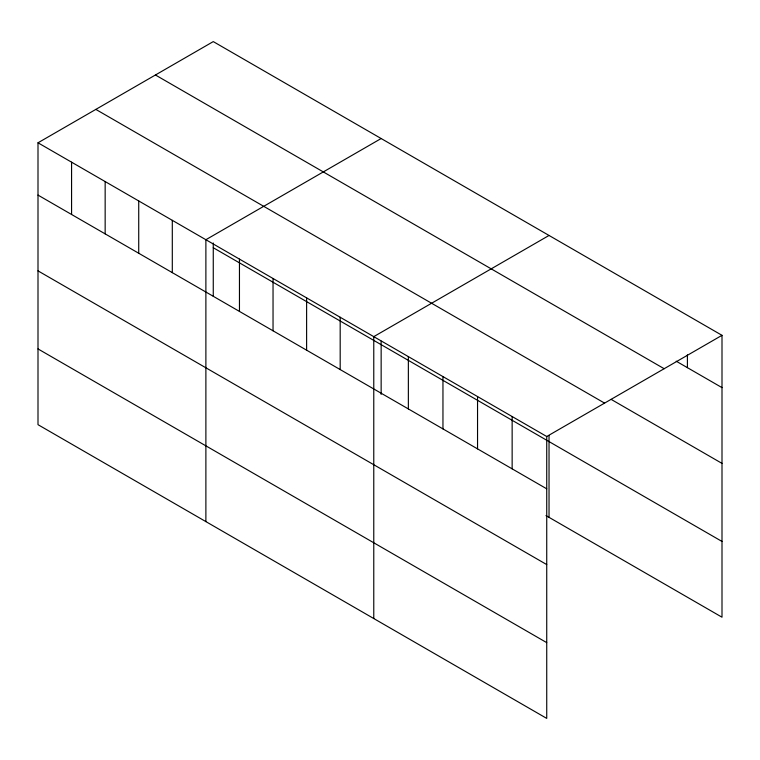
<?xml version="1.0" encoding="UTF-8"?>
<svg xmlns="http://www.w3.org/2000/svg" width="760" height="760" viewBox="0 0 760 760"><rect width="100%" height="100%" fill="white"/><g stroke="black" fill="none" stroke-linecap="round" stroke-linejoin="round"><path stroke-width="1.14" d="M38 142.794L546.734 436.506L546.734 718.399L38 424.678L38 142.794L213.266 41.6L722 335.322L722 617.206L545.975 515.584M381.149 138.529L205.884 239.714L205.884 521.607M549.033 235.457L373.768 336.642L373.768 618.535M546.734 436.506L722 335.322M676.21 361.199L722 387.628M155.43 74.993L664.164 368.714M611.097 399.361L722 463.391M95.836 109.402L604.57 403.113M213.266 247.731L722 541.452M38 195.101L546.734 488.822M38 270.864L546.734 564.585M38 348.925L546.734 642.637M687.41 354.873L687.41 367.659M549.033 435.67L549.033 517.351M512.145 416.537L512.145 468.844M477.546 396.558L477.546 448.875M442.956 376.589L442.956 428.906M408.358 356.611L408.358 408.927M381.149 341.116L381.149 394.373M340.185 317.252L340.185 369.569M306.613 297.873L306.613 350.189M273.04 278.483L273.04 330.799M239.457 259.103L239.457 311.419M213.266 243L213.266 296.267M172.302 220.333L172.302 272.65M138.728 200.944L138.728 253.26M105.155 181.564L105.155 233.871M71.573 162.174L71.573 214.491"/></g></svg>
